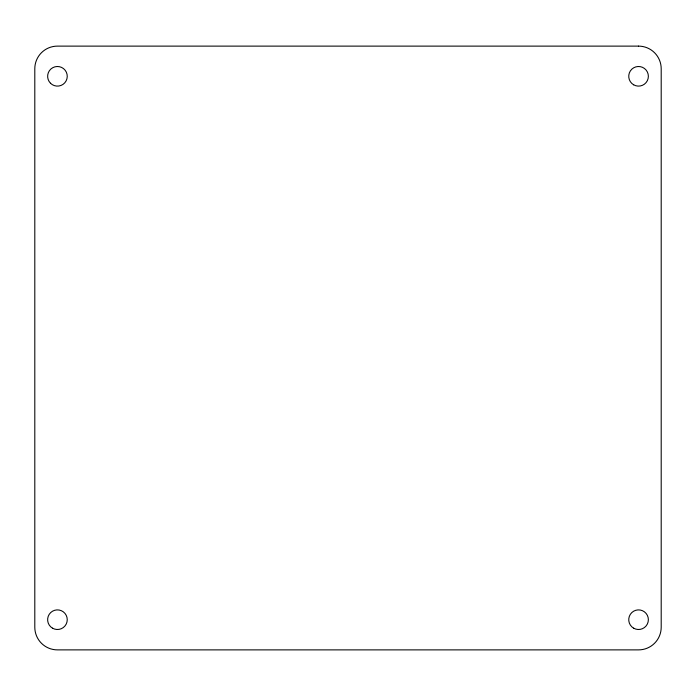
<?xml version="1.0" encoding="UTF-8"?>
<svg xmlns="http://www.w3.org/2000/svg" width="696" height="696" viewBox="0 0 696 696"><rect width="100%" height="100%" fill="white"/><g stroke="black" fill="none" stroke-linecap="round" stroke-linejoin="round"><path stroke-width="1.04" d="M638.563 46.119L57.437 46.119A22.637 22.637 0 0 0 34.8 68.765L34.8 627.235A22.637 22.637 0 0 0 57.437 649.881L638.563 649.881A22.637 22.637 0 0 0 661.2 627.235L661.2 68.765A22.637 22.637 0 0 0 638.563 46.119M633.656 628.192A9.814 9.814 0 0 0 648.367 619.692A9.814 9.814 0 0 0 633.656 611.192A9.814 9.814 0 0 0 633.656 628.192M633.656 84.808A9.814 9.814 0 0 0 648.367 76.308A9.814 9.814 0 0 0 633.656 67.808A9.814 9.814 0 0 0 633.656 84.808M50.503 83.242A9.814 9.814 0 0 0 66.92 78.848A9.814 9.814 0 0 0 54.906 66.833A9.814 9.814 0 0 0 50.503 83.242M52.539 628.192A9.814 9.814 0 0 0 67.251 619.692A9.814 9.814 0 0 0 52.539 611.192A9.814 9.814 0 0 0 52.539 628.192"/></g></svg>
